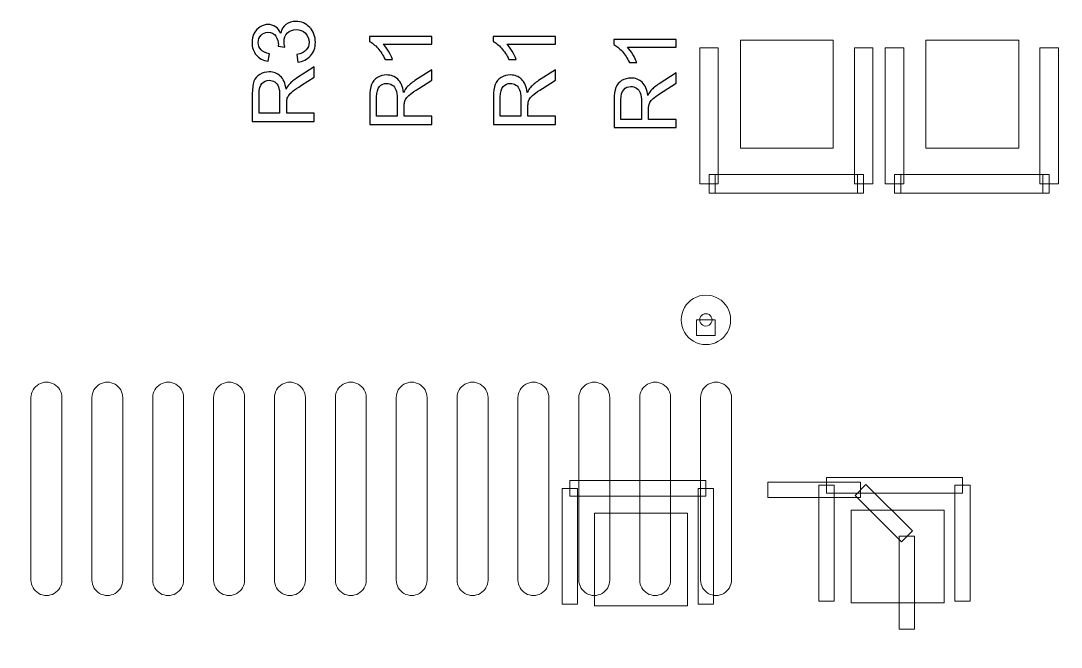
# Model space of a CAD drawing. Header units: millimetres. Extents: x -69 to 39, y -9 to 54.
# Drawn here: x -41.37 to -32.82, y 17.19 to 22.34 of the extents above; entities that cross this region are included whole.
import ezdxf

# ---------------------------------------------------------------- set-up
doc = ezdxf.new("R2010")
doc.units = ezdxf.units.MM
doc.header["$MEASUREMENT"] = 0
for name, color, linetype in [('BG_OUTLINE', 7, 'Continuous'), ('PG_SILKSCREEN_BOTTOM', 7, 'Continuous'), ('PG_SILKSCREEN_TOP', 7, 'Continuous'), ('PIN_BOTTOM', 7, 'Continuous'), ('PIN_TOP', 7, 'Continuous'), ('RD_SILKSCREEN_TOP', 7, 'Continuous')]:
    doc.layers.add(name, color=color, linetype=linetype)

msp = doc.modelspace()

# ---------------------------------------------------------------- linework, layer by layer
at = {"layer": 'BG_OUTLINE', "color": 176, "lineweight": 9}
msp.add_open_spline([(22.1252, -9.4051), (22.1252, -9.4051), (-56.3279, -9.4051), (-56.3279, -9.4051), (-56.3279, -9.4051), (-56.3279, -9.4051), (-56.3279, 41.6488), (-56.3279, 41.6488), (-56.3279, 41.6488), (-56.3279, 41.6488), (22.3259, 41.6488), (22.3259, 41.6488), (22.3259, 41.6488), (22.9318, 41.6492), (23.513, 41.4088), (23.9418, 40.9807), (23.9418, 40.9807), (24.3705, 40.5525), (24.6115, 39.9687), (24.6119, 39.3628), (24.6119, 39.3628), (24.6119, 39.3628), (24.6119, -7.1191), (24.6119, -7.1191), (24.6119, -7.1191), (24.6123, -7.725), (24.372, -8.3063), (23.9438, -8.735), (23.9438, -8.735), (23.5156, -9.1637), (22.9318, -9.4047), (22.3259, -9.4051), (22.3259, -9.4051), (22.3259, -9.4051), (22.1252, -9.4051), (22.1252, -9.4051)], degree=3, knots=[0, 0, 0, 0, 0.111111, 0.111111, 0.111111, 0.111111, 0.222222, 0.222222, 0.222222, 0.222222, 0.333333, 0.333333, 0.333333, 0.333333, 0.444444, 0.444444, 0.444444, 0.444444, 0.555556, 0.555556, 0.555556, 0.555556, 0.666667, 0.666667, 0.666667, 0.666667, 0.777778, 0.777778, 0.777778, 0.777778, 0.888889, 0.888889, 0.888889, 0.888889, 1, 1, 1, 1], dxfattribs=at)
at = {"layer": 'PG_SILKSCREEN_BOTTOM', "color": 6, "lineweight": 9}
for points in [[(-35.7384, 18.5577), (-35.7384, 18.5577), (-35.7384, 18.4307), (-35.7384, 18.4307), (-35.7384, 18.4307), (-35.7384, 18.4307), (-36.856, 18.4307), (-36.856, 18.4307), (-36.856, 18.4307), (-36.856, 18.4307), (-36.856, 18.5577), (-36.856, 18.5577), (-36.856, 18.5577), (-36.856, 18.5577), (-35.7384, 18.5577), (-35.7384, 18.5577)], [(-33.6302, 18.5831), (-33.6302, 18.5831), (-33.6302, 18.4561), (-33.6302, 18.4561), (-33.6302, 18.4561), (-33.6302, 18.4561), (-34.7478, 18.4561), (-34.7478, 18.4561), (-34.7478, 18.4561), (-34.7478, 18.4561), (-34.7478, 18.5831), (-34.7478, 18.5831), (-34.7478, 18.5831), (-34.7478, 18.5831), (-33.6302, 18.5831), (-33.6302, 18.5831)], [(-36.9195, 18.4942), (-36.9195, 18.4942), (-36.7925, 18.4942), (-36.7925, 18.4942), (-36.7925, 18.4942), (-36.7925, 18.4942), (-36.7925, 17.5417), (-36.7925, 17.5417), (-36.7925, 17.5417), (-36.7925, 17.5417), (-36.9195, 17.5417), (-36.9195, 17.5417), (-36.9195, 17.5417), (-36.9195, 17.5417), (-36.9195, 18.4942), (-36.9195, 18.4942)], [(-35.6749, 17.5417), (-35.6749, 17.5417), (-35.8019, 17.5417), (-35.8019, 17.5417), (-35.8019, 17.5417), (-35.8019, 17.5417), (-35.8019, 18.4942), (-35.8019, 18.4942), (-35.8019, 18.4942), (-35.8019, 18.4942), (-35.6749, 18.4942), (-35.6749, 18.4942), (-35.6749, 18.4942), (-35.6749, 18.4942), (-35.6749, 17.5417), (-35.6749, 17.5417)], [(-34.8113, 18.5196), (-34.8113, 18.5196), (-34.6843, 18.5196), (-34.6843, 18.5196), (-34.6843, 18.5196), (-34.6843, 18.5196), (-34.6843, 17.5671), (-34.6843, 17.5671), (-34.6843, 17.5671), (-34.6843, 17.5671), (-34.8113, 17.5671), (-34.8113, 17.5671), (-34.8113, 17.5671), (-34.8113, 17.5671), (-34.8113, 18.5196), (-34.8113, 18.5196)], [(-33.5667, 17.5671), (-33.5667, 17.5671), (-33.6937, 17.5671), (-33.6937, 17.5671), (-33.6937, 17.5671), (-33.6937, 17.5671), (-33.6937, 18.5196), (-33.6937, 18.5196), (-33.6937, 18.5196), (-33.6937, 18.5196), (-33.5667, 18.5196), (-33.5667, 18.5196), (-33.5667, 18.5196), (-33.5667, 18.5196), (-33.5667, 17.5671), (-33.5667, 17.5671)]]:
    msp.add_open_spline(points, degree=3, knots=[0, 0, 0, 0, 0.25, 0.25, 0.25, 0.25, 0.5, 0.5, 0.5, 0.5, 0.75, 0.75, 0.75, 0.75, 1, 1, 1, 1], dxfattribs=at)
at = {"layer": 'PG_SILKSCREEN_TOP', "lineweight": 9}
for points, knots in [([(-35.7892, 22.1137), (-35.7892, 22.1137), (-35.6368, 22.1137), (-35.6368, 22.1137), (-35.6368, 22.1137), (-35.6368, 22.1137), (-35.6368, 20.9961), (-35.6368, 20.9961), (-35.6368, 20.9961), (-35.6368, 20.9961), (-35.7892, 20.9961), (-35.7892, 20.9961), (-35.7892, 20.9961), (-35.7892, 20.9961), (-35.7892, 22.1137), (-35.7892, 22.1137)], [0, 0, 0, 0, 0.25, 0.25, 0.25, 0.25, 0.5, 0.5, 0.5, 0.5, 0.75, 0.75, 0.75, 0.75, 1, 1, 1, 1]), ([(-34.3668, 20.9961), (-34.3668, 20.9961), (-34.5192, 20.9961), (-34.5192, 20.9961), (-34.5192, 20.9961), (-34.5192, 20.9961), (-34.5192, 22.1137), (-34.5192, 22.1137), (-34.5192, 22.1137), (-34.5192, 22.1137), (-34.3668, 22.1137), (-34.3668, 22.1137), (-34.3668, 22.1137), (-34.3668, 22.1137), (-34.3668, 20.9961), (-34.3668, 20.9961)], [0, 0, 0, 0, 0.25, 0.25, 0.25, 0.25, 0.5, 0.5, 0.5, 0.5, 0.75, 0.75, 0.75, 0.75, 1, 1, 1, 1]), ([(-34.2652, 22.1137), (-34.2652, 22.1137), (-34.1128, 22.1137), (-34.1128, 22.1137), (-34.1128, 22.1137), (-34.1128, 22.1137), (-34.1128, 20.9961), (-34.1128, 20.9961), (-34.1128, 20.9961), (-34.1128, 20.9961), (-34.2652, 20.9961), (-34.2652, 20.9961), (-34.2652, 20.9961), (-34.2652, 20.9961), (-34.2652, 22.1137), (-34.2652, 22.1137)], [0, 0, 0, 0, 0.25, 0.25, 0.25, 0.25, 0.5, 0.5, 0.5, 0.5, 0.75, 0.75, 0.75, 0.75, 1, 1, 1, 1]), ([(-32.8428, 20.9961), (-32.8428, 20.9961), (-32.9952, 20.9961), (-32.9952, 20.9961), (-32.9952, 20.9961), (-32.9952, 20.9961), (-32.9952, 22.1137), (-32.9952, 22.1137), (-32.9952, 22.1137), (-32.9952, 22.1137), (-32.8428, 22.1137), (-32.8428, 22.1137), (-32.8428, 22.1137), (-32.8428, 22.1137), (-32.8428, 20.9961), (-32.8428, 20.9961)], [0, 0, 0, 0, 0.25, 0.25, 0.25, 0.25, 0.5, 0.5, 0.5, 0.5, 0.75, 0.75, 0.75, 0.75, 1, 1, 1, 1]), ([(-35.713, 20.9199), (-35.713, 20.9199), (-35.713, 21.0723), (-35.713, 21.0723), (-35.713, 21.0723), (-35.713, 21.0723), (-35.6622, 21.0723), (-35.6622, 21.0723), (-35.6622, 21.0723), (-35.6622, 21.0723), (-35.6622, 20.9199), (-35.6622, 20.9199), (-35.6622, 20.9199), (-35.6622, 20.9199), (-35.713, 20.9199), (-35.713, 20.9199)], [0, 0, 0, 0, 0.25, 0.25, 0.25, 0.25, 0.5, 0.5, 0.5, 0.5, 0.75, 0.75, 0.75, 0.75, 1, 1, 1, 1]), ([(-35.6622, 20.9199), (-35.6622, 20.9199), (-35.6622, 21.0723), (-35.6622, 21.0723), (-35.6622, 21.0723), (-35.6622, 21.0723), (-34.4938, 21.0723), (-34.4938, 21.0723), (-34.4938, 21.0723), (-34.4938, 21.0723), (-34.4938, 20.9199), (-34.4938, 20.9199), (-34.4938, 20.9199), (-34.4938, 20.9199), (-35.6622, 20.9199), (-35.6622, 20.9199)], [0, 0, 0, 0, 0.25, 0.25, 0.25, 0.25, 0.5, 0.5, 0.5, 0.5, 0.75, 0.75, 0.75, 0.75, 1, 1, 1, 1]), ([(-34.4938, 20.9199), (-34.4938, 20.9199), (-34.4938, 21.0723), (-34.4938, 21.0723), (-34.4938, 21.0723), (-34.4938, 21.0723), (-34.443, 21.0723), (-34.443, 21.0723), (-34.443, 21.0723), (-34.443, 21.0723), (-34.443, 20.9199), (-34.443, 20.9199), (-34.443, 20.9199), (-34.443, 20.9199), (-34.4938, 20.9199), (-34.4938, 20.9199)], [0, 0, 0, 0, 0.25, 0.25, 0.25, 0.25, 0.5, 0.5, 0.5, 0.5, 0.75, 0.75, 0.75, 0.75, 1, 1, 1, 1]), ([(-34.189, 20.9199), (-34.189, 20.9199), (-34.189, 21.0723), (-34.189, 21.0723), (-34.189, 21.0723), (-34.189, 21.0723), (-34.1382, 21.0723), (-34.1382, 21.0723), (-34.1382, 21.0723), (-34.1382, 21.0723), (-34.1382, 20.9199), (-34.1382, 20.9199), (-34.1382, 20.9199), (-34.1382, 20.9199), (-34.189, 20.9199), (-34.189, 20.9199)], [0, 0, 0, 0, 0.25, 0.25, 0.25, 0.25, 0.5, 0.5, 0.5, 0.5, 0.75, 0.75, 0.75, 0.75, 1, 1, 1, 1]), ([(-34.1382, 20.9199), (-34.1382, 20.9199), (-34.1382, 21.0723), (-34.1382, 21.0723), (-34.1382, 21.0723), (-34.1382, 21.0723), (-32.9698, 21.0723), (-32.9698, 21.0723), (-32.9698, 21.0723), (-32.9698, 21.0723), (-32.9698, 20.9199), (-32.9698, 20.9199), (-32.9698, 20.9199), (-32.9698, 20.9199), (-34.1382, 20.9199), (-34.1382, 20.9199)], [0, 0, 0, 0, 0.25, 0.25, 0.25, 0.25, 0.5, 0.5, 0.5, 0.5, 0.75, 0.75, 0.75, 0.75, 1, 1, 1, 1]), ([(-32.9698, 20.9199), (-32.9698, 20.9199), (-32.9698, 21.0723), (-32.9698, 21.0723), (-32.9698, 21.0723), (-32.9698, 21.0723), (-32.919, 21.0723), (-32.919, 21.0723), (-32.919, 21.0723), (-32.919, 21.0723), (-32.919, 20.9199), (-32.919, 20.9199), (-32.919, 20.9199), (-32.919, 20.9199), (-32.9698, 20.9199), (-32.9698, 20.9199)], [0, 0, 0, 0, 0.25, 0.25, 0.25, 0.25, 0.5, 0.5, 0.5, 0.5, 0.75, 0.75, 0.75, 0.75, 1, 1, 1, 1]), ([(-35.9416, 19.8785), (-35.9416, 19.9511), (-35.9029, 20.0182), (-35.84, 20.0545), (-35.84, 20.0545), (-35.7771, 20.0908), (-35.6997, 20.0908), (-35.6368, 20.0545), (-35.6368, 20.0545), (-35.5739, 20.0182), (-35.5352, 19.9511), (-35.5352, 19.8785)], [0, 0, 0, 0, 0.333333, 0.333333, 0.333333, 0.333333, 0.666667, 0.666667, 0.666667, 0.666667, 1, 1, 1, 1]), ([(-35.6876, 19.8785), (-35.6876, 19.8967), (-35.6973, 19.9135), (-35.713, 19.9225), (-35.713, 19.9225), (-35.7287, 19.9316), (-35.7481, 19.9316), (-35.7638, 19.9225), (-35.7638, 19.9225), (-35.7795, 19.9135), (-35.7892, 19.8967), (-35.7892, 19.8785)], [0, 0, 0, 0, 0.333333, 0.333333, 0.333333, 0.333333, 0.666667, 0.666667, 0.666667, 0.666667, 1, 1, 1, 1]), ([(-35.5352, 19.8785), (-35.5352, 19.8059), (-35.5739, 19.7389), (-35.6368, 19.7026), (-35.6368, 19.7026), (-35.6997, 19.6663), (-35.7771, 19.6663), (-35.84, 19.7026), (-35.84, 19.7026), (-35.9029, 19.7389), (-35.9416, 19.8059), (-35.9416, 19.8785)], [0, 0, 0, 0, 0.333333, 0.333333, 0.333333, 0.333333, 0.666667, 0.666667, 0.666667, 0.666667, 1, 1, 1, 1]), ([(-35.6622, 19.7515), (-35.6622, 19.7515), (-35.8146, 19.7515), (-35.8146, 19.7515), (-35.8146, 19.7515), (-35.8146, 19.7515), (-35.8146, 19.8785), (-35.8146, 19.8785), (-35.8146, 19.8785), (-35.8146, 19.8785), (-35.6622, 19.8785), (-35.6622, 19.8785), (-35.6622, 19.8785), (-35.6622, 19.8785), (-35.6622, 19.7515), (-35.6622, 19.7515)], [0, 0, 0, 0, 0.25, 0.25, 0.25, 0.25, 0.5, 0.5, 0.5, 0.5, 0.75, 0.75, 0.75, 0.75, 1, 1, 1, 1]), ([(-35.7892, 19.8785), (-35.7892, 19.8604), (-35.7795, 19.8436), (-35.7638, 19.8345), (-35.7638, 19.8345), (-35.7481, 19.8255), (-35.7287, 19.8255), (-35.713, 19.8345), (-35.713, 19.8345), (-35.6973, 19.8436), (-35.6876, 19.8604), (-35.6876, 19.8785)], [0, 0, 0, 0, 0.333333, 0.333333, 0.333333, 0.333333, 0.666667, 0.666667, 0.666667, 0.666667, 1, 1, 1, 1]), ([(-34.4684, 18.545), (-34.4684, 18.545), (-34.4684, 18.418), (-34.4684, 18.418), (-34.4684, 18.418), (-34.4684, 18.418), (-35.2304, 18.418), (-35.2304, 18.418), (-35.2304, 18.418), (-35.2304, 18.418), (-35.2304, 18.545), (-35.2304, 18.545), (-35.2304, 18.545), (-35.2304, 18.545), (-34.4684, 18.545), (-34.4684, 18.545)], [0, 0, 0, 0, 0.25, 0.25, 0.25, 0.25, 0.5, 0.5, 0.5, 0.5, 0.75, 0.75, 0.75, 0.75, 1, 1, 1, 1]), ([(-34.0425, 18.1454), (-34.0425, 18.1454), (-34.1323, 18.0556), (-34.1323, 18.0556), (-34.1323, 18.0556), (-34.1323, 18.0556), (-34.5133, 18.4366), (-34.5133, 18.4366), (-34.5133, 18.4366), (-34.5133, 18.4366), (-34.4235, 18.5264), (-34.4235, 18.5264), (-34.4235, 18.5264), (-34.4235, 18.5264), (-34.0425, 18.1454), (-34.0425, 18.1454)], [0, 0, 0, 0, 0.25, 0.25, 0.25, 0.25, 0.5, 0.5, 0.5, 0.5, 0.75, 0.75, 0.75, 0.75, 1, 1, 1, 1]), ([(-34.0239, 17.3385), (-34.0239, 17.3385), (-34.1509, 17.3385), (-34.1509, 17.3385), (-34.1509, 17.3385), (-34.1509, 17.3385), (-34.1509, 18.1005), (-34.1509, 18.1005), (-34.1509, 18.1005), (-34.1509, 18.1005), (-34.0239, 18.1005), (-34.0239, 18.1005), (-34.0239, 18.1005), (-34.0239, 18.1005), (-34.0239, 17.3385), (-34.0239, 17.3385)], [0, 0, 0, 0, 0.25, 0.25, 0.25, 0.25, 0.5, 0.5, 0.5, 0.5, 0.75, 0.75, 0.75, 0.75, 1, 1, 1, 1])]:
    msp.add_open_spline(points, degree=3, knots=knots, dxfattribs=at)
at = {"layer": 'PIN_BOTTOM', "color": 9, "lineweight": 9}
for points in [[(-36.6528, 17.529), (-36.6528, 17.529), (-35.8908, 17.529), (-35.8908, 17.529), (-35.8908, 17.529), (-35.8908, 17.529), (-35.8908, 18.291), (-35.8908, 18.291), (-35.8908, 18.291), (-35.8908, 18.291), (-36.6528, 18.291), (-36.6528, 18.291), (-36.6528, 18.291), (-36.6528, 18.291), (-36.6528, 17.529), (-36.6528, 17.529)], [(-34.5446, 17.5544), (-34.5446, 17.5544), (-33.7826, 17.5544), (-33.7826, 17.5544), (-33.7826, 17.5544), (-33.7826, 17.5544), (-33.7826, 18.3164), (-33.7826, 18.3164), (-33.7826, 18.3164), (-33.7826, 18.3164), (-34.5446, 18.3164), (-34.5446, 18.3164), (-34.5446, 18.3164), (-34.5446, 18.3164), (-34.5446, 17.5544), (-34.5446, 17.5544)]]:
    msp.add_open_spline(points, degree=3, knots=[0, 0, 0, 0, 0.25, 0.25, 0.25, 0.25, 0.5, 0.5, 0.5, 0.5, 0.75, 0.75, 0.75, 0.75, 1, 1, 1, 1], dxfattribs=at)
at = {"layer": 'PIN_TOP', "color": 8, "lineweight": 9}
for points, knots in [([(-35.4554, 22.1772), (-35.4554, 22.1772), (-34.6934, 22.1772), (-34.6934, 22.1772), (-34.6934, 22.1772), (-34.6934, 22.1772), (-34.6934, 21.2882), (-34.6934, 21.2882), (-34.6934, 21.2882), (-34.6934, 21.2882), (-35.4554, 21.2882), (-35.4554, 21.2882), (-35.4554, 21.2882), (-35.4554, 21.2882), (-35.4554, 22.1772), (-35.4554, 22.1772)], [0, 0, 0, 0, 0.25, 0.25, 0.25, 0.25, 0.5, 0.5, 0.5, 0.5, 0.75, 0.75, 0.75, 0.75, 1, 1, 1, 1]), ([(-33.9314, 22.1772), (-33.9314, 22.1772), (-33.1694, 22.1772), (-33.1694, 22.1772), (-33.1694, 22.1772), (-33.1694, 22.1772), (-33.1694, 21.2882), (-33.1694, 21.2882), (-33.1694, 21.2882), (-33.1694, 21.2882), (-33.9314, 21.2882), (-33.9314, 21.2882), (-33.9314, 21.2882), (-33.9314, 21.2882), (-33.9314, 22.1772), (-33.9314, 22.1772)], [0, 0, 0, 0, 0.25, 0.25, 0.25, 0.25, 0.5, 0.5, 0.5, 0.5, 0.75, 0.75, 0.75, 0.75, 1, 1, 1, 1]), ([(-41.2824, 17.7411), (-41.2824, 17.7411), (-41.2824, 19.2397), (-41.2824, 19.2397), (-41.2824, 19.2397), (-41.2824, 19.2851), (-41.2582, 19.327), (-41.2189, 19.3497), (-41.2189, 19.3497), (-41.1797, 19.3724), (-41.1312, 19.3724), (-41.0919, 19.3497), (-41.0919, 19.3497), (-41.0527, 19.327), (-41.0284, 19.2851), (-41.0284, 19.2397), (-41.0284, 19.2397), (-41.0284, 19.2397), (-41.0284, 17.7411), (-41.0284, 17.7411), (-41.0284, 17.7411), (-41.0284, 17.6958), (-41.0527, 17.6538), (-41.0919, 17.6311), (-41.0919, 17.6311), (-41.1312, 17.6085), (-41.1797, 17.6085), (-41.2189, 17.6311), (-41.2189, 17.6311), (-41.2582, 17.6538), (-41.2824, 17.6958), (-41.2824, 17.7411)], [0, 0, 0, 0, 0.125, 0.125, 0.125, 0.125, 0.25, 0.25, 0.25, 0.25, 0.375, 0.375, 0.375, 0.375, 0.5, 0.5, 0.5, 0.5, 0.625, 0.625, 0.625, 0.625, 0.75, 0.75, 0.75, 0.75, 0.875, 0.875, 0.875, 0.875, 1, 1, 1, 1]), ([(-40.7823, 17.7411), (-40.7823, 17.7411), (-40.7823, 19.2397), (-40.7823, 19.2397), (-40.7823, 19.2397), (-40.7823, 19.2851), (-40.7581, 19.327), (-40.7188, 19.3497), (-40.7188, 19.3497), (-40.6795, 19.3724), (-40.6311, 19.3724), (-40.5918, 19.3497), (-40.5918, 19.3497), (-40.5525, 19.327), (-40.5283, 19.2851), (-40.5283, 19.2397), (-40.5283, 19.2397), (-40.5283, 19.2397), (-40.5283, 17.7411), (-40.5283, 17.7411), (-40.5283, 17.7411), (-40.5283, 17.6958), (-40.5525, 17.6538), (-40.5918, 17.6311), (-40.5918, 17.6311), (-40.6311, 17.6085), (-40.6795, 17.6085), (-40.7188, 17.6311), (-40.7188, 17.6311), (-40.7581, 17.6538), (-40.7823, 17.6958), (-40.7823, 17.7411)], [0, 0, 0, 0, 0.125, 0.125, 0.125, 0.125, 0.25, 0.25, 0.25, 0.25, 0.375, 0.375, 0.375, 0.375, 0.5, 0.5, 0.5, 0.5, 0.625, 0.625, 0.625, 0.625, 0.75, 0.75, 0.75, 0.75, 0.875, 0.875, 0.875, 0.875, 1, 1, 1, 1]), ([(-40.2825, 17.7411), (-40.2825, 17.7411), (-40.2825, 19.2397), (-40.2825, 19.2397), (-40.2825, 19.2397), (-40.2825, 19.2851), (-40.2582, 19.327), (-40.219, 19.3497), (-40.219, 19.3497), (-40.1797, 19.3724), (-40.1312, 19.3724), (-40.092, 19.3497), (-40.092, 19.3497), (-40.0527, 19.327), (-40.0285, 19.2851), (-40.0285, 19.2397), (-40.0285, 19.2397), (-40.0285, 19.2397), (-40.0285, 17.7411), (-40.0285, 17.7411), (-40.0285, 17.7411), (-40.0285, 17.6958), (-40.0527, 17.6538), (-40.092, 17.6311), (-40.092, 17.6311), (-40.1312, 17.6085), (-40.1797, 17.6085), (-40.219, 17.6311), (-40.219, 17.6311), (-40.2582, 17.6538), (-40.2825, 17.6958), (-40.2825, 17.7411)], [0, 0, 0, 0, 0.125, 0.125, 0.125, 0.125, 0.25, 0.25, 0.25, 0.25, 0.375, 0.375, 0.375, 0.375, 0.5, 0.5, 0.5, 0.5, 0.625, 0.625, 0.625, 0.625, 0.75, 0.75, 0.75, 0.75, 0.875, 0.875, 0.875, 0.875, 1, 1, 1, 1]), ([(-39.7823, 17.7411), (-39.7823, 17.7411), (-39.7823, 19.2397), (-39.7823, 19.2397), (-39.7823, 19.2397), (-39.7823, 19.2851), (-39.7581, 19.327), (-39.7188, 19.3497), (-39.7188, 19.3497), (-39.6795, 19.3724), (-39.6311, 19.3724), (-39.5918, 19.3497), (-39.5918, 19.3497), (-39.5525, 19.327), (-39.5283, 19.2851), (-39.5283, 19.2397), (-39.5283, 19.2397), (-39.5283, 19.2397), (-39.5283, 17.7411), (-39.5283, 17.7411), (-39.5283, 17.7411), (-39.5283, 17.6958), (-39.5525, 17.6538), (-39.5918, 17.6311), (-39.5918, 17.6311), (-39.6311, 17.6085), (-39.6795, 17.6085), (-39.7188, 17.6311), (-39.7188, 17.6311), (-39.7581, 17.6538), (-39.7823, 17.6958), (-39.7823, 17.7411)], [0, 0, 0, 0, 0.125, 0.125, 0.125, 0.125, 0.25, 0.25, 0.25, 0.25, 0.375, 0.375, 0.375, 0.375, 0.5, 0.5, 0.5, 0.5, 0.625, 0.625, 0.625, 0.625, 0.75, 0.75, 0.75, 0.75, 0.875, 0.875, 0.875, 0.875, 1, 1, 1, 1]), ([(-39.2825, 17.7411), (-39.2825, 17.7411), (-39.2825, 19.2397), (-39.2825, 19.2397), (-39.2825, 19.2397), (-39.2825, 19.2851), (-39.2582, 19.327), (-39.219, 19.3497), (-39.219, 19.3497), (-39.1797, 19.3724), (-39.1312, 19.3724), (-39.092, 19.3497), (-39.092, 19.3497), (-39.0527, 19.327), (-39.0285, 19.2851), (-39.0285, 19.2397), (-39.0285, 19.2397), (-39.0285, 19.2397), (-39.0285, 17.7411), (-39.0285, 17.7411), (-39.0285, 17.7411), (-39.0285, 17.6958), (-39.0527, 17.6538), (-39.092, 17.6311), (-39.092, 17.6311), (-39.1312, 17.6085), (-39.1797, 17.6085), (-39.219, 17.6311), (-39.219, 17.6311), (-39.2582, 17.6538), (-39.2825, 17.6958), (-39.2825, 17.7411)], [0, 0, 0, 0, 0.125, 0.125, 0.125, 0.125, 0.25, 0.25, 0.25, 0.25, 0.375, 0.375, 0.375, 0.375, 0.5, 0.5, 0.5, 0.5, 0.625, 0.625, 0.625, 0.625, 0.75, 0.75, 0.75, 0.75, 0.875, 0.875, 0.875, 0.875, 1, 1, 1, 1]), ([(-38.7823, 17.7411), (-38.7823, 17.7411), (-38.7823, 19.2397), (-38.7823, 19.2397), (-38.7823, 19.2397), (-38.7823, 19.2851), (-38.7581, 19.327), (-38.7188, 19.3497), (-38.7188, 19.3497), (-38.6795, 19.3724), (-38.6311, 19.3724), (-38.5918, 19.3497), (-38.5918, 19.3497), (-38.5525, 19.327), (-38.5283, 19.2851), (-38.5283, 19.2397), (-38.5283, 19.2397), (-38.5283, 19.2397), (-38.5283, 17.7411), (-38.5283, 17.7411), (-38.5283, 17.7411), (-38.5283, 17.6958), (-38.5525, 17.6538), (-38.5918, 17.6311), (-38.5918, 17.6311), (-38.6311, 17.6085), (-38.6795, 17.6085), (-38.7188, 17.6311), (-38.7188, 17.6311), (-38.7581, 17.6538), (-38.7823, 17.6958), (-38.7823, 17.7411)], [0, 0, 0, 0, 0.125, 0.125, 0.125, 0.125, 0.25, 0.25, 0.25, 0.25, 0.375, 0.375, 0.375, 0.375, 0.5, 0.5, 0.5, 0.5, 0.625, 0.625, 0.625, 0.625, 0.75, 0.75, 0.75, 0.75, 0.875, 0.875, 0.875, 0.875, 1, 1, 1, 1]), ([(-38.2825, 17.7411), (-38.2825, 17.7411), (-38.2825, 19.2397), (-38.2825, 19.2397), (-38.2825, 19.2397), (-38.2825, 19.2851), (-38.2582, 19.327), (-38.219, 19.3497), (-38.219, 19.3497), (-38.1797, 19.3724), (-38.1312, 19.3724), (-38.092, 19.3497), (-38.092, 19.3497), (-38.0527, 19.327), (-38.0285, 19.2851), (-38.0285, 19.2397), (-38.0285, 19.2397), (-38.0285, 19.2397), (-38.0285, 17.7411), (-38.0285, 17.7411), (-38.0285, 17.7411), (-38.0285, 17.6958), (-38.0527, 17.6538), (-38.092, 17.6311), (-38.092, 17.6311), (-38.1312, 17.6085), (-38.1797, 17.6085), (-38.219, 17.6311), (-38.219, 17.6311), (-38.2582, 17.6538), (-38.2825, 17.6958), (-38.2825, 17.7411)], [0, 0, 0, 0, 0.125, 0.125, 0.125, 0.125, 0.25, 0.25, 0.25, 0.25, 0.375, 0.375, 0.375, 0.375, 0.5, 0.5, 0.5, 0.5, 0.625, 0.625, 0.625, 0.625, 0.75, 0.75, 0.75, 0.75, 0.875, 0.875, 0.875, 0.875, 1, 1, 1, 1]), ([(-37.7823, 17.7411), (-37.7823, 17.7411), (-37.7823, 19.2397), (-37.7823, 19.2397), (-37.7823, 19.2397), (-37.7823, 19.2851), (-37.7581, 19.327), (-37.7188, 19.3497), (-37.7188, 19.3497), (-37.6795, 19.3724), (-37.6311, 19.3724), (-37.5918, 19.3497), (-37.5918, 19.3497), (-37.5525, 19.327), (-37.5283, 19.2851), (-37.5283, 19.2397), (-37.5283, 19.2397), (-37.5283, 19.2397), (-37.5283, 17.7411), (-37.5283, 17.7411), (-37.5283, 17.7411), (-37.5283, 17.6958), (-37.5525, 17.6538), (-37.5918, 17.6311), (-37.5918, 17.6311), (-37.6311, 17.6085), (-37.6795, 17.6085), (-37.7188, 17.6311), (-37.7188, 17.6311), (-37.7581, 17.6538), (-37.7823, 17.6958), (-37.7823, 17.7411)], [0, 0, 0, 0, 0.125, 0.125, 0.125, 0.125, 0.25, 0.25, 0.25, 0.25, 0.375, 0.375, 0.375, 0.375, 0.5, 0.5, 0.5, 0.5, 0.625, 0.625, 0.625, 0.625, 0.75, 0.75, 0.75, 0.75, 0.875, 0.875, 0.875, 0.875, 1, 1, 1, 1]), ([(-37.2825, 17.7411), (-37.2825, 17.7411), (-37.2825, 19.2397), (-37.2825, 19.2397), (-37.2825, 19.2397), (-37.2825, 19.2851), (-37.2582, 19.327), (-37.219, 19.3497), (-37.219, 19.3497), (-37.1797, 19.3724), (-37.1312, 19.3724), (-37.092, 19.3497), (-37.092, 19.3497), (-37.0527, 19.327), (-37.0285, 19.2851), (-37.0285, 19.2397), (-37.0285, 19.2397), (-37.0285, 19.2397), (-37.0285, 17.7411), (-37.0285, 17.7411), (-37.0285, 17.7411), (-37.0285, 17.6958), (-37.0527, 17.6538), (-37.092, 17.6311), (-37.092, 17.6311), (-37.1312, 17.6085), (-37.1797, 17.6085), (-37.219, 17.6311), (-37.219, 17.6311), (-37.2582, 17.6538), (-37.2825, 17.6958), (-37.2825, 17.7411)], [0, 0, 0, 0, 0.125, 0.125, 0.125, 0.125, 0.25, 0.25, 0.25, 0.25, 0.375, 0.375, 0.375, 0.375, 0.5, 0.5, 0.5, 0.5, 0.625, 0.625, 0.625, 0.625, 0.75, 0.75, 0.75, 0.75, 0.875, 0.875, 0.875, 0.875, 1, 1, 1, 1]), ([(-36.7823, 17.7411), (-36.7823, 17.7411), (-36.7823, 19.2397), (-36.7823, 19.2397), (-36.7823, 19.2397), (-36.7823, 19.2851), (-36.7581, 19.327), (-36.7188, 19.3497), (-36.7188, 19.3497), (-36.6795, 19.3724), (-36.6311, 19.3724), (-36.5918, 19.3497), (-36.5918, 19.3497), (-36.5525, 19.327), (-36.5283, 19.2851), (-36.5283, 19.2397), (-36.5283, 19.2397), (-36.5283, 19.2397), (-36.5283, 17.7411), (-36.5283, 17.7411), (-36.5283, 17.7411), (-36.5283, 17.6958), (-36.5525, 17.6538), (-36.5918, 17.6311), (-36.5918, 17.6311), (-36.6311, 17.6085), (-36.6795, 17.6085), (-36.7188, 17.6311), (-36.7188, 17.6311), (-36.7581, 17.6538), (-36.7823, 17.6958), (-36.7823, 17.7411)], [0, 0, 0, 0, 0.125, 0.125, 0.125, 0.125, 0.25, 0.25, 0.25, 0.25, 0.375, 0.375, 0.375, 0.375, 0.5, 0.5, 0.5, 0.5, 0.625, 0.625, 0.625, 0.625, 0.75, 0.75, 0.75, 0.75, 0.875, 0.875, 0.875, 0.875, 1, 1, 1, 1]), ([(-36.2825, 17.7411), (-36.2825, 17.7411), (-36.2825, 19.2397), (-36.2825, 19.2397), (-36.2825, 19.2397), (-36.2825, 19.2851), (-36.2583, 19.327), (-36.219, 19.3497), (-36.219, 19.3497), (-36.1797, 19.3724), (-36.1313, 19.3724), (-36.092, 19.3497), (-36.092, 19.3497), (-36.0527, 19.327), (-36.0285, 19.2851), (-36.0285, 19.2397), (-36.0285, 19.2397), (-36.0285, 19.2397), (-36.0285, 17.7411), (-36.0285, 17.7411), (-36.0285, 17.7411), (-36.0285, 17.6958), (-36.0527, 17.6538), (-36.092, 17.6311), (-36.092, 17.6311), (-36.1313, 17.6085), (-36.1797, 17.6085), (-36.219, 17.6311), (-36.219, 17.6311), (-36.2583, 17.6538), (-36.2825, 17.6958), (-36.2825, 17.7411)], [0, 0, 0, 0, 0.125, 0.125, 0.125, 0.125, 0.25, 0.25, 0.25, 0.25, 0.375, 0.375, 0.375, 0.375, 0.5, 0.5, 0.5, 0.5, 0.625, 0.625, 0.625, 0.625, 0.75, 0.75, 0.75, 0.75, 0.875, 0.875, 0.875, 0.875, 1, 1, 1, 1]), ([(-35.7823, 17.7411), (-35.7823, 17.7411), (-35.7823, 19.2397), (-35.7823, 19.2397), (-35.7823, 19.2397), (-35.7823, 19.2851), (-35.7581, 19.327), (-35.7188, 19.3497), (-35.7188, 19.3497), (-35.6795, 19.3724), (-35.6311, 19.3724), (-35.5918, 19.3497), (-35.5918, 19.3497), (-35.5525, 19.327), (-35.5283, 19.2851), (-35.5283, 19.2397), (-35.5283, 19.2397), (-35.5283, 19.2397), (-35.5283, 17.7411), (-35.5283, 17.7411), (-35.5283, 17.7411), (-35.5283, 17.6958), (-35.5525, 17.6538), (-35.5918, 17.6311), (-35.5918, 17.6311), (-35.6311, 17.6085), (-35.6795, 17.6085), (-35.7188, 17.6311), (-35.7188, 17.6311), (-35.7581, 17.6538), (-35.7823, 17.6958), (-35.7823, 17.7411)], [0, 0, 0, 0, 0.125, 0.125, 0.125, 0.125, 0.25, 0.25, 0.25, 0.25, 0.375, 0.375, 0.375, 0.375, 0.5, 0.5, 0.5, 0.5, 0.625, 0.625, 0.625, 0.625, 0.75, 0.75, 0.75, 0.75, 0.875, 0.875, 0.875, 0.875, 1, 1, 1, 1])]:
    msp.add_open_spline(points, degree=3, knots=knots, dxfattribs=at)
at = {"layer": 'RD_SILKSCREEN_TOP', "color": 1}
for points, knots in [([(-39.09, 21.9968), (-39.09, 21.9968), (-39.0983, 22.0592), (-39.0983, 22.0592), (-39.0983, 22.0592), (-39.0629, 22.0665), (-39.0374, 22.0787), (-39.0217, 22.0959), (-39.0217, 22.0959), (-39.0061, 22.1132), (-38.9983, 22.1342), (-38.9983, 22.1589), (-38.9983, 22.1589), (-38.9983, 22.1883), (-39.0085, 22.2132), (-39.0289, 22.2335), (-39.0289, 22.2335), (-39.0492, 22.2536), (-39.0745, 22.2638), (-39.1046, 22.2638), (-39.1046, 22.2638), (-39.1333, 22.2638), (-39.157, 22.2545), (-39.1756, 22.2357), (-39.1756, 22.2357), (-39.1942, 22.2169), (-39.2036, 22.1931), (-39.2036, 22.1641), (-39.2036, 22.1641), (-39.2036, 22.1523), (-39.2012, 22.1376), (-39.1966, 22.12), (-39.1966, 22.12), (-39.1966, 22.12), (-39.2515, 22.127), (-39.2515, 22.127), (-39.2515, 22.127), (-39.251, 22.1312), (-39.2507, 22.1345), (-39.2507, 22.1371), (-39.2507, 22.1371), (-39.2507, 22.1637), (-39.2577, 22.1876), (-39.2716, 22.2089), (-39.2716, 22.2089), (-39.2855, 22.2303), (-39.3069, 22.2409), (-39.3359, 22.2409), (-39.3359, 22.2409), (-39.3587, 22.2409), (-39.3778, 22.2331), (-39.3928, 22.2176), (-39.3928, 22.2176), (-39.4078, 22.2021), (-39.4154, 22.182), (-39.4154, 22.1575), (-39.4154, 22.1575), (-39.4154, 22.1332), (-39.4077, 22.1129), (-39.3925, 22.0968), (-39.3925, 22.0968), (-39.3772, 22.0806), (-39.3542, 22.0701), (-39.3236, 22.0655), (-39.3236, 22.0655), (-39.3236, 22.0655), (-39.3348, 22.0031), (-39.3348, 22.0031), (-39.3348, 22.0031), (-39.3767, 22.0106), (-39.4092, 22.0281), (-39.4322, 22.0551), (-39.4322, 22.0551), (-39.4552, 22.0822), (-39.4668, 22.1159), (-39.4668, 22.1562), (-39.4668, 22.1562), (-39.4668, 22.1839), (-39.4608, 22.2095), (-39.4489, 22.2329), (-39.4489, 22.2329), (-39.437, 22.2562), (-39.4207, 22.2741), (-39.4001, 22.2866), (-39.4001, 22.2866), (-39.3795, 22.2989), (-39.3577, 22.3052), (-39.3344, 22.3052), (-39.3344, 22.3052), (-39.3125, 22.3052), (-39.2925, 22.2993), (-39.2743, 22.2874), (-39.2743, 22.2874), (-39.2563, 22.2756), (-39.242, 22.2581), (-39.2313, 22.235), (-39.2313, 22.235), (-39.2244, 22.2651), (-39.21, 22.2885), (-39.188, 22.3052), (-39.188, 22.3052), (-39.1662, 22.3218), (-39.1389, 22.3301), (-39.106, 22.3301), (-39.106, 22.3301), (-39.0616, 22.3301), (-39.0239, 22.314), (-38.9929, 22.2815), (-38.9929, 22.2815), (-38.962, 22.2491), (-38.9466, 22.2081), (-38.9466, 22.1586), (-38.9466, 22.1586), (-38.9466, 22.1139), (-38.9599, 22.0768), (-38.9865, 22.0473), (-38.9865, 22.0473), (-39.0131, 22.0178), (-39.0476, 22.0009), (-39.09, 21.9968)], [0, 0, 0, 0, 0.033333, 0.033333, 0.033333, 0.033333, 0.066667, 0.066667, 0.066667, 0.066667, 0.1, 0.1, 0.1, 0.1, 0.133333, 0.133333, 0.133333, 0.133333, 0.166667, 0.166667, 0.166667, 0.166667, 0.2, 0.2, 0.2, 0.2, 0.233333, 0.233333, 0.233333, 0.233333, 0.266667, 0.266667, 0.266667, 0.266667, 0.3, 0.3, 0.3, 0.3, 0.333333, 0.333333, 0.333333, 0.333333, 0.366667, 0.366667, 0.366667, 0.366667, 0.4, 0.4, 0.4, 0.4, 0.433333, 0.433333, 0.433333, 0.433333, 0.466667, 0.466667, 0.466667, 0.466667, 0.5, 0.5, 0.5, 0.5, 0.533333, 0.533333, 0.533333, 0.533333, 0.566667, 0.566667, 0.566667, 0.566667, 0.6, 0.6, 0.6, 0.6, 0.633333, 0.633333, 0.633333, 0.633333, 0.666667, 0.666667, 0.666667, 0.666667, 0.7, 0.7, 0.7, 0.7, 0.733333, 0.733333, 0.733333, 0.733333, 0.766667, 0.766667, 0.766667, 0.766667, 0.8, 0.8, 0.8, 0.8, 0.833333, 0.833333, 0.833333, 0.833333, 0.866667, 0.866667, 0.866667, 0.866667, 0.9, 0.9, 0.9, 0.9, 0.933333, 0.933333, 0.933333, 0.933333, 0.966667, 0.966667, 0.966667, 0.966667, 1, 1, 1, 1]), ([(-37.9904, 22.2064), (-37.9904, 22.2064), (-37.9904, 22.144), (-37.9904, 22.144), (-37.9904, 22.144), (-37.9904, 22.144), (-38.3887, 22.144), (-38.3887, 22.144), (-38.3887, 22.144), (-38.3743, 22.1289), (-38.36, 22.1092), (-38.3456, 22.0848), (-38.3456, 22.0848), (-38.3313, 22.0603), (-38.3205, 22.0383), (-38.3134, 22.0189), (-38.3134, 22.0189), (-38.3134, 22.0189), (-38.3737, 22.0189), (-38.3737, 22.0189), (-38.3737, 22.0189), (-38.3902, 22.0539), (-38.4101, 22.0845), (-38.4335, 22.1106), (-38.4335, 22.1106), (-38.4569, 22.1367), (-38.4796, 22.1553), (-38.5016, 22.1662), (-38.5016, 22.1662), (-38.5016, 22.1662), (-38.5016, 22.2064), (-38.5016, 22.2064), (-38.5016, 22.2064), (-38.5016, 22.2064), (-37.9904, 22.2064), (-37.9904, 22.2064)], [0, 0, 0, 0, 0.111111, 0.111111, 0.111111, 0.111111, 0.222222, 0.222222, 0.222222, 0.222222, 0.333333, 0.333333, 0.333333, 0.333333, 0.444444, 0.444444, 0.444444, 0.444444, 0.555556, 0.555556, 0.555556, 0.555556, 0.666667, 0.666667, 0.666667, 0.666667, 0.777778, 0.777778, 0.777778, 0.777778, 0.888889, 0.888889, 0.888889, 0.888889, 1, 1, 1, 1]), ([(-36.9744, 22.2064), (-36.9744, 22.2064), (-36.9744, 22.144), (-36.9744, 22.144), (-36.9744, 22.144), (-36.9744, 22.144), (-37.3727, 22.144), (-37.3727, 22.144), (-37.3727, 22.144), (-37.3583, 22.1289), (-37.344, 22.1092), (-37.3296, 22.0848), (-37.3296, 22.0848), (-37.3153, 22.0603), (-37.3045, 22.0383), (-37.2974, 22.0189), (-37.2974, 22.0189), (-37.2974, 22.0189), (-37.3577, 22.0189), (-37.3577, 22.0189), (-37.3577, 22.0189), (-37.3742, 22.0539), (-37.3941, 22.0845), (-37.4175, 22.1106), (-37.4175, 22.1106), (-37.4409, 22.1367), (-37.4636, 22.1553), (-37.4856, 22.1662), (-37.4856, 22.1662), (-37.4856, 22.1662), (-37.4856, 22.2064), (-37.4856, 22.2064), (-37.4856, 22.2064), (-37.4856, 22.2064), (-36.9744, 22.2064), (-36.9744, 22.2064)], [0, 0, 0, 0, 0.111111, 0.111111, 0.111111, 0.111111, 0.222222, 0.222222, 0.222222, 0.222222, 0.333333, 0.333333, 0.333333, 0.333333, 0.444444, 0.444444, 0.444444, 0.444444, 0.555556, 0.555556, 0.555556, 0.555556, 0.666667, 0.666667, 0.666667, 0.666667, 0.777778, 0.777778, 0.777778, 0.777778, 0.888889, 0.888889, 0.888889, 0.888889, 1, 1, 1, 1]), ([(-35.9838, 22.181), (-35.9838, 22.181), (-35.9838, 22.1186), (-35.9838, 22.1186), (-35.9838, 22.1186), (-35.9838, 22.1186), (-36.3821, 22.1186), (-36.3821, 22.1186), (-36.3821, 22.1186), (-36.3677, 22.1035), (-36.3534, 22.0838), (-36.339, 22.0594), (-36.339, 22.0594), (-36.3247, 22.0349), (-36.3139, 22.0129), (-36.3068, 21.9935), (-36.3068, 21.9935), (-36.3068, 21.9935), (-36.3671, 21.9935), (-36.3671, 21.9935), (-36.3671, 21.9935), (-36.3836, 22.0285), (-36.4035, 22.0591), (-36.4269, 22.0852), (-36.4269, 22.0852), (-36.4503, 22.1113), (-36.473, 22.1299), (-36.495, 22.1408), (-36.495, 22.1408), (-36.495, 22.1408), (-36.495, 22.181), (-36.495, 22.181), (-36.495, 22.181), (-36.495, 22.181), (-35.9838, 22.181), (-35.9838, 22.181)], [0, 0, 0, 0, 0.111111, 0.111111, 0.111111, 0.111111, 0.222222, 0.222222, 0.222222, 0.222222, 0.333333, 0.333333, 0.333333, 0.333333, 0.444444, 0.444444, 0.444444, 0.444444, 0.555556, 0.555556, 0.555556, 0.555556, 0.666667, 0.666667, 0.666667, 0.666667, 0.777778, 0.777778, 0.777778, 0.777778, 0.888889, 0.888889, 0.888889, 0.888889, 1, 1, 1, 1]), ([(-38.9556, 21.5092), (-38.9556, 21.5092), (-39.4647, 21.5092), (-39.4647, 21.5092), (-39.4647, 21.5092), (-39.4647, 21.5092), (-39.4647, 21.7349), (-39.4647, 21.7349), (-39.4647, 21.7349), (-39.4647, 21.7803), (-39.4601, 21.8148), (-39.451, 21.8384), (-39.451, 21.8384), (-39.4418, 21.862), (-39.4257, 21.8808), (-39.4026, 21.8951), (-39.4026, 21.8951), (-39.3794, 21.9092), (-39.3538, 21.9162), (-39.3258, 21.9162), (-39.3258, 21.9162), (-39.2896, 21.9162), (-39.2593, 21.9046), (-39.2345, 21.8811), (-39.2345, 21.8811), (-39.2097, 21.8577), (-39.194, 21.8216), (-39.1872, 21.7727), (-39.1872, 21.7727), (-39.1787, 21.7906), (-39.1703, 21.8042), (-39.1618, 21.8134), (-39.1618, 21.8134), (-39.1438, 21.8331), (-39.1212, 21.8517), (-39.0942, 21.8694), (-39.0942, 21.8694), (-39.0942, 21.8694), (-38.9556, 21.9579), (-38.9556, 21.9579), (-38.9556, 21.9579), (-38.9556, 21.9579), (-38.9556, 21.8731), (-38.9556, 21.8731), (-38.9556, 21.8731), (-38.9556, 21.8731), (-39.0616, 21.8058), (-39.0616, 21.8058), (-39.0616, 21.8058), (-39.092, 21.7861), (-39.1155, 21.7699), (-39.1316, 21.7571), (-39.1316, 21.7571), (-39.1479, 21.7444), (-39.1592, 21.733), (-39.1656, 21.723), (-39.1656, 21.723), (-39.1722, 21.7129), (-39.1767, 21.7027), (-39.1793, 21.6923), (-39.1793, 21.6923), (-39.1808, 21.6846), (-39.1816, 21.6721), (-39.1816, 21.6547), (-39.1816, 21.6547), (-39.1816, 21.6547), (-39.1816, 21.5766), (-39.1816, 21.5766), (-39.1816, 21.5766), (-39.1816, 21.5766), (-38.9556, 21.5766), (-38.9556, 21.5766), (-38.9556, 21.5766), (-38.9556, 21.5766), (-38.9556, 21.5092), (-38.9556, 21.5092)], [0, 0, 0, 0, 0.052632, 0.052632, 0.052632, 0.052632, 0.105263, 0.105263, 0.105263, 0.105263, 0.157895, 0.157895, 0.157895, 0.157895, 0.210526, 0.210526, 0.210526, 0.210526, 0.263158, 0.263158, 0.263158, 0.263158, 0.315789, 0.315789, 0.315789, 0.315789, 0.368421, 0.368421, 0.368421, 0.368421, 0.421053, 0.421053, 0.421053, 0.421053, 0.473684, 0.473684, 0.473684, 0.473684, 0.526316, 0.526316, 0.526316, 0.526316, 0.578947, 0.578947, 0.578947, 0.578947, 0.631579, 0.631579, 0.631579, 0.631579, 0.684211, 0.684211, 0.684211, 0.684211, 0.736842, 0.736842, 0.736842, 0.736842, 0.789474, 0.789474, 0.789474, 0.789474, 0.842105, 0.842105, 0.842105, 0.842105, 0.894737, 0.894737, 0.894737, 0.894737, 0.947368, 0.947368, 0.947368, 0.947368, 1, 1, 1, 1]), ([(-37.9904, 21.4838), (-37.9904, 21.4838), (-38.4995, 21.4838), (-38.4995, 21.4838), (-38.4995, 21.4838), (-38.4995, 21.4838), (-38.4995, 21.7095), (-38.4995, 21.7095), (-38.4995, 21.7095), (-38.4995, 21.7549), (-38.4949, 21.7894), (-38.4858, 21.813), (-38.4858, 21.813), (-38.4766, 21.8366), (-38.4605, 21.8554), (-38.4374, 21.8697), (-38.4374, 21.8697), (-38.4142, 21.8838), (-38.3886, 21.8908), (-38.3606, 21.8908), (-38.3606, 21.8908), (-38.3244, 21.8908), (-38.2941, 21.8792), (-38.2693, 21.8557), (-38.2693, 21.8557), (-38.2445, 21.8323), (-38.2288, 21.7962), (-38.222, 21.7473), (-38.222, 21.7473), (-38.2135, 21.7652), (-38.2051, 21.7788), (-38.1966, 21.788), (-38.1966, 21.788), (-38.1786, 21.8077), (-38.156, 21.8263), (-38.129, 21.844), (-38.129, 21.844), (-38.129, 21.844), (-37.9904, 21.9325), (-37.9904, 21.9325), (-37.9904, 21.9325), (-37.9904, 21.9325), (-37.9904, 21.8477), (-37.9904, 21.8477), (-37.9904, 21.8477), (-37.9904, 21.8477), (-38.0964, 21.7804), (-38.0964, 21.7804), (-38.0964, 21.7804), (-38.1268, 21.7607), (-38.1503, 21.7445), (-38.1664, 21.7317), (-38.1664, 21.7317), (-38.1827, 21.719), (-38.194, 21.7076), (-38.2004, 21.6976), (-38.2004, 21.6976), (-38.207, 21.6875), (-38.2115, 21.6773), (-38.2141, 21.6669), (-38.2141, 21.6669), (-38.2156, 21.6592), (-38.2164, 21.6467), (-38.2164, 21.6293), (-38.2164, 21.6293), (-38.2164, 21.6293), (-38.2164, 21.5512), (-38.2164, 21.5512), (-38.2164, 21.5512), (-38.2164, 21.5512), (-37.9904, 21.5512), (-37.9904, 21.5512), (-37.9904, 21.5512), (-37.9904, 21.5512), (-37.9904, 21.4838), (-37.9904, 21.4838)], [0, 0, 0, 0, 0.052632, 0.052632, 0.052632, 0.052632, 0.105263, 0.105263, 0.105263, 0.105263, 0.157895, 0.157895, 0.157895, 0.157895, 0.210526, 0.210526, 0.210526, 0.210526, 0.263158, 0.263158, 0.263158, 0.263158, 0.315789, 0.315789, 0.315789, 0.315789, 0.368421, 0.368421, 0.368421, 0.368421, 0.421053, 0.421053, 0.421053, 0.421053, 0.473684, 0.473684, 0.473684, 0.473684, 0.526316, 0.526316, 0.526316, 0.526316, 0.578947, 0.578947, 0.578947, 0.578947, 0.631579, 0.631579, 0.631579, 0.631579, 0.684211, 0.684211, 0.684211, 0.684211, 0.736842, 0.736842, 0.736842, 0.736842, 0.789474, 0.789474, 0.789474, 0.789474, 0.842105, 0.842105, 0.842105, 0.842105, 0.894737, 0.894737, 0.894737, 0.894737, 0.947368, 0.947368, 0.947368, 0.947368, 1, 1, 1, 1]), ([(-36.9744, 21.4838), (-36.9744, 21.4838), (-37.4835, 21.4838), (-37.4835, 21.4838), (-37.4835, 21.4838), (-37.4835, 21.4838), (-37.4835, 21.7095), (-37.4835, 21.7095), (-37.4835, 21.7095), (-37.4835, 21.7549), (-37.4789, 21.7894), (-37.4698, 21.813), (-37.4698, 21.813), (-37.4606, 21.8366), (-37.4445, 21.8554), (-37.4214, 21.8697), (-37.4214, 21.8697), (-37.3982, 21.8838), (-37.3726, 21.8908), (-37.3446, 21.8908), (-37.3446, 21.8908), (-37.3084, 21.8908), (-37.2781, 21.8792), (-37.2533, 21.8557), (-37.2533, 21.8557), (-37.2285, 21.8323), (-37.2128, 21.7962), (-37.206, 21.7473), (-37.206, 21.7473), (-37.1975, 21.7652), (-37.1891, 21.7788), (-37.1806, 21.788), (-37.1806, 21.788), (-37.1626, 21.8077), (-37.14, 21.8263), (-37.113, 21.844), (-37.113, 21.844), (-37.113, 21.844), (-36.9744, 21.9325), (-36.9744, 21.9325), (-36.9744, 21.9325), (-36.9744, 21.9325), (-36.9744, 21.8477), (-36.9744, 21.8477), (-36.9744, 21.8477), (-36.9744, 21.8477), (-37.0804, 21.7804), (-37.0804, 21.7804), (-37.0804, 21.7804), (-37.1108, 21.7607), (-37.1343, 21.7445), (-37.1504, 21.7317), (-37.1504, 21.7317), (-37.1667, 21.719), (-37.178, 21.7076), (-37.1844, 21.6976), (-37.1844, 21.6976), (-37.191, 21.6875), (-37.1955, 21.6773), (-37.1981, 21.6669), (-37.1981, 21.6669), (-37.1996, 21.6592), (-37.2004, 21.6467), (-37.2004, 21.6293), (-37.2004, 21.6293), (-37.2004, 21.6293), (-37.2004, 21.5512), (-37.2004, 21.5512), (-37.2004, 21.5512), (-37.2004, 21.5512), (-36.9744, 21.5512), (-36.9744, 21.5512), (-36.9744, 21.5512), (-36.9744, 21.5512), (-36.9744, 21.4838), (-36.9744, 21.4838)], [0, 0, 0, 0, 0.052632, 0.052632, 0.052632, 0.052632, 0.105263, 0.105263, 0.105263, 0.105263, 0.157895, 0.157895, 0.157895, 0.157895, 0.210526, 0.210526, 0.210526, 0.210526, 0.263158, 0.263158, 0.263158, 0.263158, 0.315789, 0.315789, 0.315789, 0.315789, 0.368421, 0.368421, 0.368421, 0.368421, 0.421053, 0.421053, 0.421053, 0.421053, 0.473684, 0.473684, 0.473684, 0.473684, 0.526316, 0.526316, 0.526316, 0.526316, 0.578947, 0.578947, 0.578947, 0.578947, 0.631579, 0.631579, 0.631579, 0.631579, 0.684211, 0.684211, 0.684211, 0.684211, 0.736842, 0.736842, 0.736842, 0.736842, 0.789474, 0.789474, 0.789474, 0.789474, 0.842105, 0.842105, 0.842105, 0.842105, 0.894737, 0.894737, 0.894737, 0.894737, 0.947368, 0.947368, 0.947368, 0.947368, 1, 1, 1, 1]), ([(-35.9838, 21.4584), (-35.9838, 21.4584), (-36.4929, 21.4584), (-36.4929, 21.4584), (-36.4929, 21.4584), (-36.4929, 21.4584), (-36.4929, 21.6841), (-36.4929, 21.6841), (-36.4929, 21.6841), (-36.4929, 21.7295), (-36.4883, 21.764), (-36.4792, 21.7876), (-36.4792, 21.7876), (-36.47, 21.8112), (-36.4539, 21.83), (-36.4308, 21.8443), (-36.4308, 21.8443), (-36.4076, 21.8584), (-36.382, 21.8654), (-36.354, 21.8654), (-36.354, 21.8654), (-36.3178, 21.8654), (-36.2875, 21.8538), (-36.2627, 21.8303), (-36.2627, 21.8303), (-36.2379, 21.8069), (-36.2222, 21.7708), (-36.2154, 21.7219), (-36.2154, 21.7219), (-36.2069, 21.7398), (-36.1985, 21.7534), (-36.19, 21.7626), (-36.19, 21.7626), (-36.172, 21.7823), (-36.1494, 21.8009), (-36.1224, 21.8186), (-36.1224, 21.8186), (-36.1224, 21.8186), (-35.9838, 21.9071), (-35.9838, 21.9071), (-35.9838, 21.9071), (-35.9838, 21.9071), (-35.9838, 21.8223), (-35.9838, 21.8223), (-35.9838, 21.8223), (-35.9838, 21.8223), (-36.0898, 21.755), (-36.0898, 21.755), (-36.0898, 21.755), (-36.1202, 21.7353), (-36.1437, 21.7191), (-36.1598, 21.7063), (-36.1598, 21.7063), (-36.1761, 21.6936), (-36.1874, 21.6822), (-36.1938, 21.6722), (-36.1938, 21.6722), (-36.2004, 21.6621), (-36.2049, 21.6519), (-36.2075, 21.6415), (-36.2075, 21.6415), (-36.209, 21.6338), (-36.2098, 21.6213), (-36.2098, 21.6039), (-36.2098, 21.6039), (-36.2098, 21.6039), (-36.2098, 21.5258), (-36.2098, 21.5258), (-36.2098, 21.5258), (-36.2098, 21.5258), (-35.9838, 21.5258), (-35.9838, 21.5258), (-35.9838, 21.5258), (-35.9838, 21.5258), (-35.9838, 21.4584), (-35.9838, 21.4584)], [0, 0, 0, 0, 0.052632, 0.052632, 0.052632, 0.052632, 0.105263, 0.105263, 0.105263, 0.105263, 0.157895, 0.157895, 0.157895, 0.157895, 0.210526, 0.210526, 0.210526, 0.210526, 0.263158, 0.263158, 0.263158, 0.263158, 0.315789, 0.315789, 0.315789, 0.315789, 0.368421, 0.368421, 0.368421, 0.368421, 0.421053, 0.421053, 0.421053, 0.421053, 0.473684, 0.473684, 0.473684, 0.473684, 0.526316, 0.526316, 0.526316, 0.526316, 0.578947, 0.578947, 0.578947, 0.578947, 0.631579, 0.631579, 0.631579, 0.631579, 0.684211, 0.684211, 0.684211, 0.684211, 0.736842, 0.736842, 0.736842, 0.736842, 0.789474, 0.789474, 0.789474, 0.789474, 0.842105, 0.842105, 0.842105, 0.842105, 0.894737, 0.894737, 0.894737, 0.894737, 0.947368, 0.947368, 0.947368, 0.947368, 1, 1, 1, 1]), ([(-39.24, 21.5766), (-39.24, 21.5766), (-39.24, 21.7214), (-39.24, 21.7214), (-39.24, 21.7214), (-39.24, 21.7521), (-39.2432, 21.7763), (-39.2496, 21.7936), (-39.2496, 21.7936), (-39.256, 21.811), (-39.2662, 21.8242), (-39.2801, 21.8332), (-39.2801, 21.8332), (-39.2941, 21.8422), (-39.3093, 21.8467), (-39.3258, 21.8467), (-39.3258, 21.8467), (-39.3498, 21.8467), (-39.3696, 21.8381), (-39.3852, 21.8205), (-39.3852, 21.8205), (-39.4007, 21.8031), (-39.4084, 21.7755), (-39.4084, 21.7377), (-39.4084, 21.7377), (-39.4084, 21.7377), (-39.4084, 21.5766), (-39.4084, 21.5766), (-39.4084, 21.5766), (-39.4084, 21.5766), (-39.24, 21.5766), (-39.24, 21.5766)], [0, 0, 0, 0, 0.125, 0.125, 0.125, 0.125, 0.25, 0.25, 0.25, 0.25, 0.375, 0.375, 0.375, 0.375, 0.5, 0.5, 0.5, 0.5, 0.625, 0.625, 0.625, 0.625, 0.75, 0.75, 0.75, 0.75, 0.875, 0.875, 0.875, 0.875, 1, 1, 1, 1]), ([(-38.2748, 21.5512), (-38.2748, 21.5512), (-38.2748, 21.696), (-38.2748, 21.696), (-38.2748, 21.696), (-38.2748, 21.7267), (-38.278, 21.7509), (-38.2844, 21.7682), (-38.2844, 21.7682), (-38.2908, 21.7856), (-38.301, 21.7988), (-38.3149, 21.8078), (-38.3149, 21.8078), (-38.3289, 21.8168), (-38.3441, 21.8213), (-38.3606, 21.8213), (-38.3606, 21.8213), (-38.3846, 21.8213), (-38.4044, 21.8127), (-38.42, 21.7951), (-38.42, 21.7951), (-38.4355, 21.7777), (-38.4432, 21.7501), (-38.4432, 21.7123), (-38.4432, 21.7123), (-38.4432, 21.7123), (-38.4432, 21.5512), (-38.4432, 21.5512), (-38.4432, 21.5512), (-38.4432, 21.5512), (-38.2748, 21.5512), (-38.2748, 21.5512)], [0, 0, 0, 0, 0.125, 0.125, 0.125, 0.125, 0.25, 0.25, 0.25, 0.25, 0.375, 0.375, 0.375, 0.375, 0.5, 0.5, 0.5, 0.5, 0.625, 0.625, 0.625, 0.625, 0.75, 0.75, 0.75, 0.75, 0.875, 0.875, 0.875, 0.875, 1, 1, 1, 1]), ([(-37.2588, 21.5512), (-37.2588, 21.5512), (-37.2588, 21.696), (-37.2588, 21.696), (-37.2588, 21.696), (-37.2588, 21.7267), (-37.262, 21.7509), (-37.2684, 21.7682), (-37.2684, 21.7682), (-37.2748, 21.7856), (-37.285, 21.7988), (-37.2989, 21.8078), (-37.2989, 21.8078), (-37.3129, 21.8168), (-37.3281, 21.8213), (-37.3446, 21.8213), (-37.3446, 21.8213), (-37.3686, 21.8213), (-37.3884, 21.8127), (-37.404, 21.7951), (-37.404, 21.7951), (-37.4195, 21.7777), (-37.4272, 21.7501), (-37.4272, 21.7123), (-37.4272, 21.7123), (-37.4272, 21.7123), (-37.4272, 21.5512), (-37.4272, 21.5512), (-37.4272, 21.5512), (-37.4272, 21.5512), (-37.2588, 21.5512), (-37.2588, 21.5512)], [0, 0, 0, 0, 0.125, 0.125, 0.125, 0.125, 0.25, 0.25, 0.25, 0.25, 0.375, 0.375, 0.375, 0.375, 0.5, 0.5, 0.5, 0.5, 0.625, 0.625, 0.625, 0.625, 0.75, 0.75, 0.75, 0.75, 0.875, 0.875, 0.875, 0.875, 1, 1, 1, 1]), ([(-36.2682, 21.5258), (-36.2682, 21.5258), (-36.2682, 21.6706), (-36.2682, 21.6706), (-36.2682, 21.6706), (-36.2682, 21.7013), (-36.2714, 21.7255), (-36.2778, 21.7428), (-36.2778, 21.7428), (-36.2842, 21.7602), (-36.2944, 21.7734), (-36.3083, 21.7824), (-36.3083, 21.7824), (-36.3223, 21.7914), (-36.3375, 21.7959), (-36.354, 21.7959), (-36.354, 21.7959), (-36.378, 21.7959), (-36.3978, 21.7873), (-36.4134, 21.7697), (-36.4134, 21.7697), (-36.4289, 21.7523), (-36.4366, 21.7247), (-36.4366, 21.6869), (-36.4366, 21.6869), (-36.4366, 21.6869), (-36.4366, 21.5258), (-36.4366, 21.5258), (-36.4366, 21.5258), (-36.4366, 21.5258), (-36.2682, 21.5258), (-36.2682, 21.5258)], [0, 0, 0, 0, 0.125, 0.125, 0.125, 0.125, 0.25, 0.25, 0.25, 0.25, 0.375, 0.375, 0.375, 0.375, 0.5, 0.5, 0.5, 0.5, 0.625, 0.625, 0.625, 0.625, 0.75, 0.75, 0.75, 0.75, 0.875, 0.875, 0.875, 0.875, 1, 1, 1, 1])]:
    msp.add_open_spline(points, degree=3, knots=knots, dxfattribs=at)

doc.saveas('drawing.dxf')
